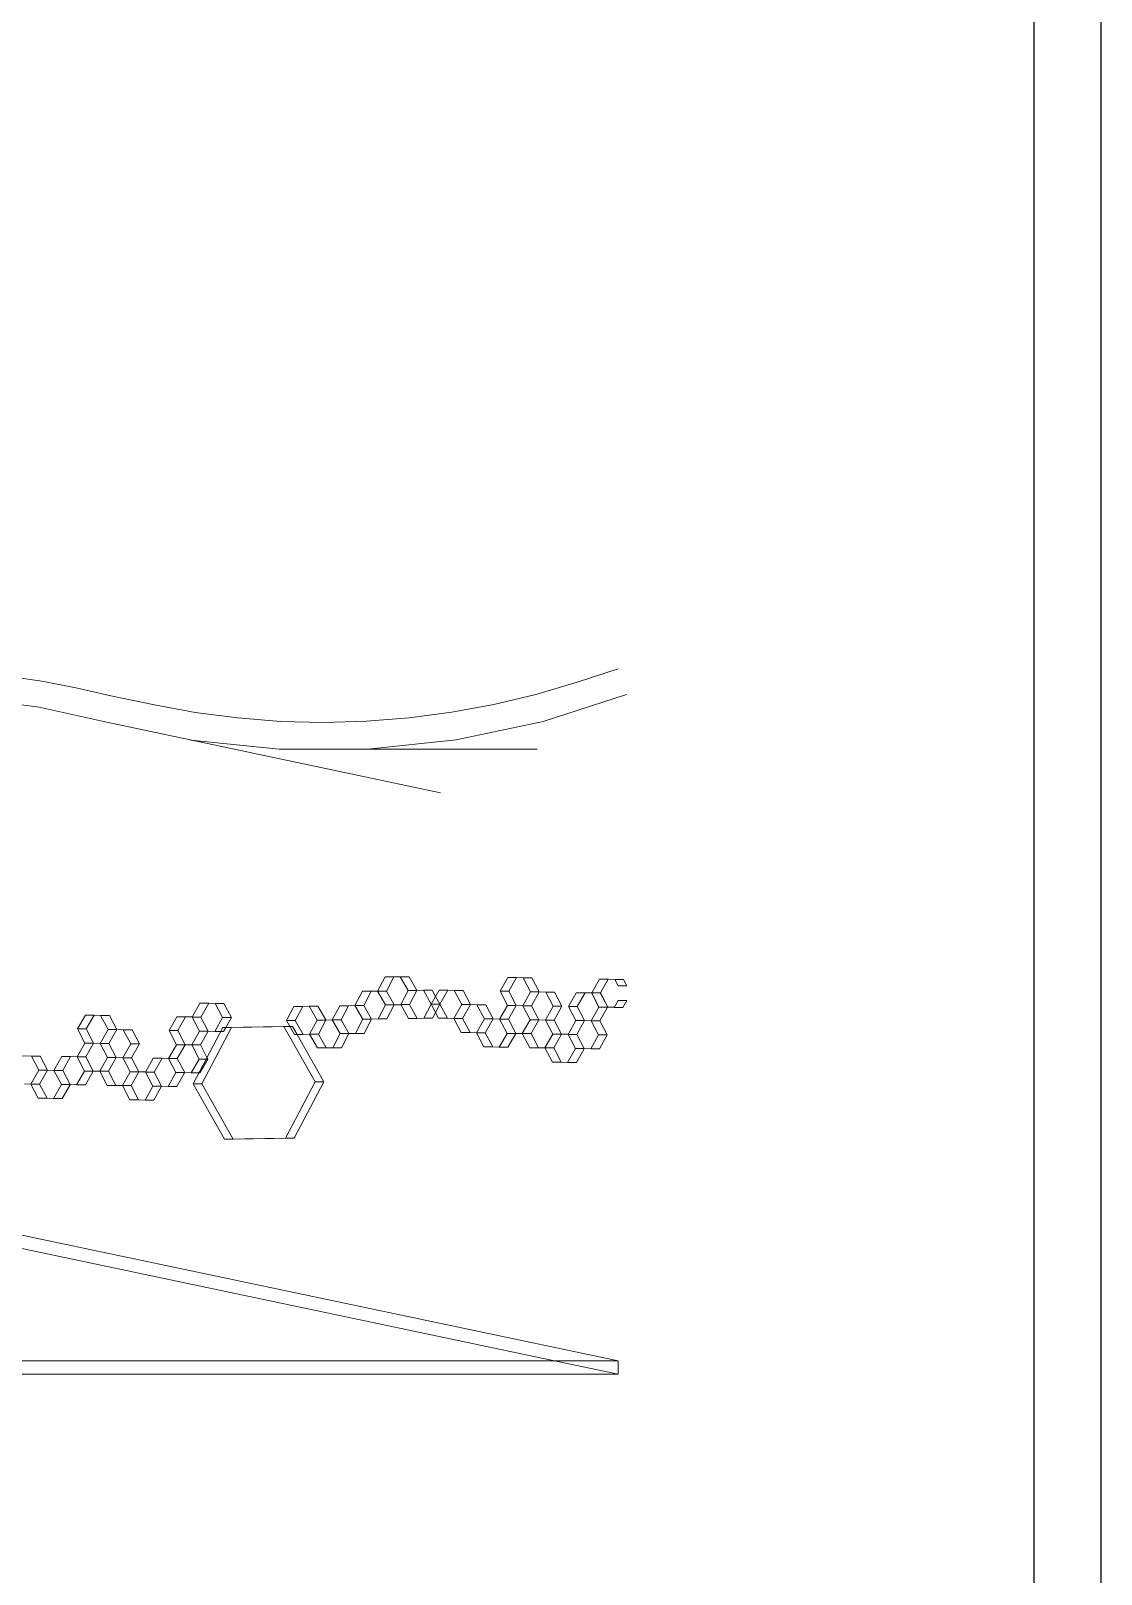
# Model space of a CAD drawing. Header units: millimetres. Extents: x 0 to 550, y -730 to 20.
# Drawn here: x 470.2 to 550, y -440.3 to -325.2 of the extents above; entities that cross this region are included whole.
import ezdxf

# ---------------------------------------------------------------- set-up
doc = ezdxf.new("R2010")
doc.units = ezdxf.units.MM
doc.layers.add('auxiliary', color=50, linetype='Continuous')

# ---------------------------------------------------------------- blocks, each defined once
blk = doc.blocks.new('A$Cb9c1c183')
at = {"color": 3, "linetype": 'Continuous', "lineweight": 0, "extrusion": (0, 1, -2.22045e-16)}
for p, q in [((98702, 3000), (98548.9, 2950.4)), ((96561.3, 2952.7), (96435.3, 2972.1)), ((96561.3, 2952.7), (96686.3, 2927.7)), ((98394.9, 2904.8), (98548.9, 2950.4)), ((96300.2, 2889.1), (96544.3, 2856.9)), ((96810.9, 2900), (96686.3, 2927.7)), ((96810.9, 2900), (96967.9, 2866.8)), ((98394.9, 2904.8), (98239, 2867.4)), ((98421.8, 2804), (98732.8, 2904.9)), ((96544.3, 2856.9), (96789.2, 2802.4)), ((97125.4, 2837.7), (96967.9, 2866.8)), ((97125.4, 2837.7), (97284.1, 2816.9)), ((98081.5, 2838.1), (97922.8, 2817.2)), ((98081.5, 2838.1), (98239, 2867.4)), ((96790.2, 2802.2), (98039.5, 2537.6)), ((97443.6, 2804.4), (97284.1, 2816.9)), ((97443.6, 2804.4), (97603.5, 2800.3)), ((97763.3, 2804.5), (97603.5, 2800.3)), ((97763.3, 2804.5), (97922.8, 2817.2)), ((98115.1, 2738.8), (98421.8, 2804)), ((97109.2, 2734.6), (97438.2, 2700.2)), ((98097.8, 2735.1), (97768.8, 2700.4)), ((98097.8, 2735.1), (98115.1, 2738.8)), ((97536.8, 2700.3), (97438.2, 2700.2)), ((98399.5, 2700.7), (97536.8, 2700.3)), ((97805.3, 1798.8), (97832.9, 1851.3)), ((97832.9, 1851.3), (97889.8, 1852.3)), ((97889.8, 1852.3), (97919, 1800.8)), ((97889.8, 1852.3), (97922.3, 1852.3)), ((97922.3, 1852.3), (97951.3, 1801.3)), ((98261.7, 1797.8), (98290.9, 1849.4)), ((98261.7, 1797.8), (98290.9, 1849.4)), ((98290.9, 1849.4), (98347.8, 1848.4)), ((98290.9, 1849.4), (98323.5, 1849.4)), ((98290.9, 1849.4), (98347.8, 1848.4)), ((98290.9, 1849.4), (98323.5, 1849.4)), ((98323.5, 1849.4), (98380.3, 1848.4)), ((98323.5, 1849.4), (98380.3, 1848.4)), ((98347.8, 1848.4), (98375.4, 1795.8)), ((98347.8, 1848.4), (98380.3, 1848.4)), ((98347.8, 1848.4), (98375.4, 1795.8)), ((98347.8, 1848.4), (98380.3, 1848.4)), ((98380.3, 1848.4), (98407.9, 1795.8)), ((98380.3, 1848.4), (98407.9, 1795.8)), ((98603.2, 1792.1), (98632.8, 1843.4)), ((98632.8, 1843.4), (98689.6, 1841.9)), ((98632.8, 1843.4), (98665.3, 1843.4)), ((98635.7, 1792.1), (98664.9, 1842.6)), ((98665.3, 1843.4), (98722.2, 1841.9)), ((98689.6, 1841.9), (98702, 1817.9)), ((98689.6, 1841.9), (98722.2, 1841.9)), ((98722.2, 1841.9), (98734.5, 1817.9)), ((97720.9, 1745.2), (97748.5, 1797.8)), ((97748.5, 1797.8), (97805.3, 1798.8)), ((97834.6, 1747.2), (97805.3, 1798.8)), ((97805.3, 1798.8), (97834.6, 1747.2)), ((97919, 1800.8), (97891.4, 1748.2)), ((97919, 1800.8), (97891.4, 1748.2)), ((97975.9, 1801.8), (97919, 1800.8)), ((97975.9, 1801.8), (98008.4, 1801.8)), ((98005.1, 1750.2), (97975.9, 1801.8)), ((98005.1, 1750.2), (98034.3, 1801.8)), ((98008.4, 1801.8), (98021.4, 1778.9)), ((98034.3, 1801.8), (98091.2, 1800.8)), ((98034.3, 1801.8), (98066.9, 1801.8)), ((98066.9, 1801.8), (98123.7, 1800.8)), ((98091.2, 1800.8), (98118.8, 1748.2)), ((98091.2, 1800.8), (98123.7, 1800.8)), ((98123.7, 1800.8), (98151.3, 1748.2)), ((98289.3, 1745.2), (98261.7, 1797.8)), ((98289.3, 1745.2), (98261.7, 1797.8)), ((98375.4, 1795.8), (98346.1, 1744.2)), ((98375.4, 1795.8), (98346.1, 1744.2)), ((98375.4, 1795.8), (98346.1, 1744.2)), ((98432.2, 1794.8), (98375.4, 1795.8)), ((98375.4, 1795.8), (98407.9, 1795.8)), ((98375.4, 1795.8), (98407.9, 1795.8)), ((98375.4, 1795.8), (98407.9, 1795.8)), ((98407.9, 1795.8), (98464.8, 1794.8)), ((98459.8, 1742.3), (98432.2, 1794.8)), ((98432.2, 1794.8), (98464.8, 1794.8)), ((98464.8, 1794.8), (98492.4, 1742.3)), ((98545.9, 1792.8), (98516.7, 1741.3)), ((98545.9, 1792.8), (98578.5, 1792.8)), ((98602.7, 1791.8), (98545.9, 1792.8)), ((98578.5, 1792.8), (98603.3, 1792.4)), ((98630.4, 1739.3), (98602.7, 1791.8)), ((98602.7, 1791.8), (98603.3, 1791.8)), ((98603.2, 1792.1), (98635.7, 1792.1)), ((98630.4, 1739.3), (98603.2, 1792.1)), ((98662.9, 1739.3), (98635.7, 1792.1)), ((98702, 1817.9), (98734.5, 1817.9)), ((97143.1, 1753.6), (97113.9, 1702)), ((97199.9, 1752.6), (97143.1, 1753.6)), ((97143.1, 1753.6), (97175.6, 1753.6)), ((97175.6, 1753.6), (97232.5, 1752.6)), ((97227.5, 1700), (97199.9, 1752.6)), ((97199.9, 1752.6), (97232.5, 1752.6)), ((97232.5, 1752.6), (97260.1, 1700)), ((97493.5, 1741.3), (97465.9, 1688.7)), ((97550.4, 1742.3), (97493.5, 1741.3)), ((97579.6, 1690.7), (97550.4, 1742.3)), ((97550.4, 1742.3), (97582.9, 1742.3)), ((97582.9, 1742.3), (97611.8, 1691.3)), ((97664, 1744.2), (97636.4, 1691.7)), ((97720.9, 1745.2), (97664, 1744.2)), ((97750.1, 1693.7), (97720.9, 1745.2)), ((97750.1, 1693.7), (97720.9, 1745.2)), ((97834.6, 1747.2), (97807, 1694.7)), ((97891.4, 1748.2), (97834.6, 1747.2)), ((97834.6, 1747.2), (97867.1, 1747.2)), ((97834.6, 1747.2), (97867.1, 1747.2)), ((97867.1, 1747.2), (97839.5, 1694.7)), ((97891.7, 1747.6), (97867.1, 1747.2)), ((97891.4, 1748.2), (97920.6, 1696.6)), ((97977.5, 1697.6), (98005.1, 1750.2)), ((98032.7, 1697.6), (98005.1, 1750.2)), ((98118.8, 1748.2), (98089.5, 1696.6)), ((98118.8, 1748.2), (98089.5, 1696.6)), ((98175.6, 1747.2), (98118.8, 1748.2)), ((98118.8, 1748.2), (98151.3, 1748.2)), ((98118.8, 1748.2), (98151.3, 1748.2)), ((98151.3, 1748.2), (98208.2, 1747.2)), ((98203.2, 1694.7), (98175.6, 1747.2)), ((98175.6, 1747.2), (98208.2, 1747.2)), ((98208.2, 1747.2), (98235.8, 1694.7)), ((98260.1, 1693.7), (98289.3, 1745.2)), ((98289.3, 1745.2), (98346.1, 1744.2)), ((98346.1, 1744.2), (98289.3, 1745.2)), ((98346.1, 1744.2), (98289.3, 1745.2)), ((98346.1, 1744.2), (98373.8, 1691.7)), ((98346.1, 1744.2), (98373.8, 1691.7)), ((98430.6, 1690.7), (98459.8, 1742.3)), ((98459.8, 1742.3), (98492.4, 1742.3)), ((98492.4, 1742.3), (98463.1, 1690.7)), ((98516.7, 1741.3), (98544.3, 1688.7)), ((98601.1, 1687.7), (98630.4, 1739.3)), ((98630.4, 1739.3), (98662.9, 1739.3)), ((98687.2, 1737.8), (98630.4, 1739.3)), ((98630.4, 1739.3), (98662.9, 1739.3)), ((98662.4, 1738.4), (98633.7, 1687.7)), ((98687.7, 1738.6), (98662.9, 1739.3)), ((98702, 1763.4), (98687.2, 1737.8)), ((98687.2, 1737.8), (98719.7, 1737.8)), ((98702, 1763.4), (98734.5, 1763.4)), ((98734.5, 1763.4), (98719.7, 1737.8)), ((96686.7, 1657.4), (96716, 1709)), ((96716, 1709), (96772.8, 1708)), ((96716, 1709), (96748.5, 1709)), ((96748.5, 1709), (96805.4, 1708)), ((96772.8, 1708), (96800.4, 1655.4)), ((96772.8, 1708), (96805.4, 1708)), ((96805.4, 1708), (96833, 1655.4)), ((97027.8, 1651.4), (97057, 1703)), ((97057, 1703), (97113.9, 1702)), ((97057, 1703), (97089.6, 1703)), ((97089.6, 1703), (97114.2, 1702.6)), ((97113.9, 1702), (97141.5, 1649.4)), ((97113.9, 1702), (97141.5, 1649.4)), ((97198.3, 1648.5), (97227.5, 1700)), ((97227.5, 1700), (97260.1, 1700)), ((97260.1, 1700), (97239.3, 1663.4)), ((97465.9, 1688.7), (97495.1, 1637.1)), ((97552, 1638.1), (97579.6, 1690.7)), ((97552, 1638.1), (97579.6, 1690.7)), ((97579.6, 1690.7), (97636.4, 1691.7)), ((97636.4, 1691.7), (97665.7, 1640.1)), ((97636.4, 1691.7), (97665.7, 1640.1)), ((97722.5, 1641.1), (97750.1, 1693.7)), ((97807, 1694.7), (97750.1, 1693.7)), ((97750.1, 1693.7), (97782.7, 1693.7)), ((97750.1, 1693.7), (97782.7, 1693.7)), ((97782.7, 1693.7), (97755.1, 1641.1)), ((97839.5, 1694.7), (97782.7, 1693.7)), ((97807, 1694.7), (97839.5, 1694.7)), ((97920.6, 1696.6), (97977.5, 1697.6)), ((97920.6, 1696.6), (97953.2, 1696.6)), ((98010, 1697.6), (97953.2, 1696.6)), ((97977.5, 1697.6), (98010, 1697.6)), ((98021.4, 1719.2), (98010, 1697.6)), ((98089.5, 1696.6), (98032.7, 1697.6)), ((98089.5, 1696.6), (98117.1, 1644.1)), ((98203.2, 1694.7), (98174, 1643.1)), ((98174, 1643.1), (98203.2, 1694.7)), ((98260.1, 1693.7), (98203.2, 1694.7)), ((98203.2, 1694.7), (98235.8, 1694.7)), ((98203.2, 1694.7), (98235.8, 1694.7)), ((98235.8, 1694.7), (98260.4, 1694.2)), ((98287.7, 1641.1), (98260.1, 1693.7)), ((98287.7, 1641.1), (98260.1, 1693.7)), ((98344.5, 1640.1), (98373.8, 1691.7)), ((98373.8, 1691.7), (98344.5, 1640.1)), ((98373.8, 1691.7), (98430.6, 1690.7)), ((98373.8, 1691.7), (98430.6, 1690.7)), ((98430.6, 1690.7), (98458.2, 1638.1)), ((98430.6, 1690.7), (98463.1, 1690.7)), ((98430.6, 1690.7), (98463.1, 1690.7)), ((98463.1, 1690.7), (98490.8, 1638.1)), ((98515, 1637.1), (98544.3, 1688.7)), ((98544.3, 1688.7), (98601.1, 1687.7)), ((98544.3, 1688.7), (98601.1, 1687.7)), ((98601.1, 1687.7), (98633.7, 1687.7)), ((98601.1, 1687.7), (98628.7, 1635.2)), ((98601.1, 1687.7), (98633.7, 1687.7)), ((98633.7, 1687.7), (98661.3, 1635.2)), ((96714.3, 1604.8), (96686.7, 1657.4)), ((96800.4, 1655.4), (96771.2, 1603.8)), ((96800.4, 1655.4), (96771.2, 1603.8)), ((96857.3, 1654.4), (96800.4, 1655.4)), ((96800.4, 1655.4), (96833, 1655.4)), ((96800.4, 1655.4), (96833, 1655.4)), ((96833, 1655.4), (96889.8, 1654.4)), ((96884.9, 1601.9), (96857.3, 1654.4)), ((96857.3, 1654.4), (96889.8, 1654.4)), ((96889.8, 1654.4), (96917.4, 1601.9)), ((97055.4, 1598.9), (97027.8, 1651.4)), ((97141.5, 1649.4), (97112.2, 1597.9)), ((97228, 1663.2), (97117.5, 1453)), ((97141.5, 1649.4), (97198.3, 1648.5)), ((97173.7, 1648.9), (97144.8, 1597.9)), ((97198.3, 1648.5), (97220.2, 1648.5)), ((97455.3, 1667.1), (97228, 1663.2)), ((97572.2, 1460.9), (97455.3, 1667.1)), ((97455.3, 1667.1), (97478.1, 1667.1)), ((97495.1, 1637.1), (97552, 1638.1)), ((97495.1, 1637.1), (97527.7, 1637.1)), ((97504.9, 1637.1), (97604.8, 1460.9)), ((97552.3, 1637.6), (97527.7, 1637.1)), ((97581.2, 1586.6), (97552, 1638.1)), ((97665.7, 1640.1), (97638.1, 1587.6)), ((97665.7, 1640.1), (97722.5, 1641.1)), ((97665.7, 1640.1), (97698.2, 1640.1)), ((97665.7, 1640.1), (97698.2, 1640.1)), ((97698.2, 1640.1), (97670.6, 1587.6)), ((97755.1, 1641.1), (97698.2, 1640.1)), ((97722.5, 1641.1), (97755.1, 1641.1)), ((98117.1, 1644.1), (98174, 1643.1)), ((98174, 1643.1), (98201.6, 1590.5)), ((98258.4, 1589.5), (98287.7, 1641.1)), ((98344.5, 1640.1), (98287.7, 1641.1)), ((98319.9, 1640.5), (98291, 1589.5)), ((98372.1, 1587.6), (98344.5, 1640.1)), ((98458.2, 1638.1), (98429, 1586.6)), ((98458.2, 1638.1), (98429, 1586.6)), ((98515, 1637.1), (98458.2, 1638.1)), ((98458.2, 1638.1), (98490.8, 1638.1)), ((98458.2, 1638.1), (98490.8, 1638.1)), ((98490.8, 1638.1), (98515.4, 1637.7)), ((98542.7, 1584.6), (98515, 1637.1)), ((98542.7, 1584.6), (98515, 1637.1)), ((98628.7, 1635.2), (98599.5, 1583.6)), ((98628.7, 1635.2), (98661.3, 1635.2)), ((98661.3, 1635.2), (98632.1, 1583.6)), ((96514.6, 1556.2), (96457.7, 1557.2)), ((96490.3, 1557.2), (96547.1, 1556.2)), ((96542.2, 1503.7), (96514.6, 1556.2)), ((96514.6, 1556.2), (96547.1, 1556.2)), ((96547.1, 1556.2), (96574.7, 1503.7)), ((96628.3, 1554.3), (96599, 1502.7)), ((96685.1, 1553.3), (96628.3, 1554.3)), ((96628.3, 1554.3), (96660.8, 1554.3)), ((96660.8, 1554.3), (96685.4, 1553.8)), ((96685.1, 1553.3), (96714.3, 1604.8)), ((96771.2, 1603.8), (96714.3, 1604.8)), ((96714.3, 1604.8), (96771.2, 1603.8)), ((96771.2, 1603.8), (96798.8, 1551.3)), ((96771.2, 1603.8), (96798.8, 1551.3)), ((96855.6, 1550.3), (96884.9, 1601.9)), ((96884.9, 1601.9), (96917.4, 1601.9)), ((96917.4, 1601.9), (96888.2, 1550.3)), ((97055.4, 1598.9), (97026.2, 1547.3)), ((97112.2, 1597.9), (97055.4, 1598.9)), ((97112.2, 1597.9), (97055.4, 1598.9)), ((97112.2, 1597.9), (97144.8, 1597.9)), ((97139.8, 1545.3), (97112.2, 1597.9)), ((97112.2, 1597.9), (97144.8, 1597.9)), ((97144.8, 1597.9), (97169.2, 1551.4)), ((97638.1, 1587.6), (97581.2, 1586.6)), ((97581.2, 1586.6), (97613.8, 1586.6)), ((97670.6, 1587.6), (97613.8, 1586.6)), ((97638.1, 1587.6), (97670.6, 1587.6)), ((98201.6, 1590.5), (98258.4, 1589.5)), ((98258.4, 1589.5), (98291, 1589.5)), ((98429, 1586.6), (98372.1, 1587.6)), ((98429, 1586.6), (98456.6, 1534)), ((98513.4, 1533), (98542.7, 1584.6)), ((98599.5, 1583.6), (98542.7, 1584.6)), ((98574.9, 1584), (98546, 1533)), ((98599.5, 1583.6), (98632.1, 1583.6)), ((96512.9, 1452.1), (96542.2, 1503.7)), ((96512.9, 1452.1), (96542.2, 1503.7)), ((96542.2, 1503.7), (96599, 1502.7)), ((96542.2, 1503.7), (96574.7, 1503.7)), ((96542.2, 1503.7), (96574.7, 1503.7)), ((96574.7, 1503.7), (96599.3, 1503.2)), ((96599, 1502.7), (96626.6, 1450.1)), ((96599, 1502.7), (96626.6, 1450.1)), ((96683.5, 1449.1), (96712.7, 1500.7)), ((96712.7, 1500.7), (96685.1, 1553.3)), ((96712.7, 1500.7), (96685.1, 1553.3)), ((96769.6, 1499.7), (96712.7, 1500.7)), ((96744.9, 1500.1), (96716, 1449.1)), ((96769.6, 1499.7), (96798.8, 1551.3)), ((96798.8, 1551.3), (96769.6, 1499.7)), ((96797.2, 1447.1), (96769.6, 1499.7)), ((96798.8, 1551.3), (96855.6, 1550.3)), ((96798.8, 1551.3), (96855.6, 1550.3)), ((96883.2, 1497.7), (96854, 1446.2)), ((96883.2, 1497.7), (96854, 1446.2)), ((96855.6, 1550.3), (96883.2, 1497.7)), ((96855.6, 1550.3), (96888.2, 1550.3)), ((96855.6, 1550.3), (96888.2, 1550.3)), ((96940.1, 1496.7), (96883.2, 1497.7)), ((96883.2, 1497.7), (96915.8, 1497.7)), ((96883.2, 1497.7), (96915.8, 1497.7)), ((96888.2, 1550.3), (96915.8, 1497.7)), ((96915.8, 1497.7), (96940.4, 1497.3)), ((96940.1, 1496.7), (96969.3, 1548.3)), ((96967.7, 1444.2), (96940.1, 1496.7)), ((96967.7, 1444.2), (96940.1, 1496.7)), ((96969.3, 1548.3), (97026.2, 1547.3)), ((96969.3, 1548.3), (97001.9, 1548.3)), ((97001.9, 1548.3), (97026.5, 1547.9)), ((97026.2, 1547.3), (97053.8, 1494.7)), ((97026.2, 1547.3), (97053.8, 1494.7)), ((97110.6, 1493.8), (97139.8, 1545.3)), ((97139.8, 1545.3), (97166.1, 1545.3)), ((98456.6, 1534), (98513.4, 1533)), ((98513.4, 1533), (98546, 1533)), ((96540.6, 1399.6), (96512.9, 1452.1)), ((96626.6, 1450.1), (96597.4, 1398.6)), ((96626.6, 1450.1), (96683.5, 1449.1)), ((96658.9, 1449.6), (96630, 1398.6)), ((96683.5, 1449.1), (96716, 1449.1)), ((96854, 1446.2), (96797.2, 1447.1)), ((96854, 1446.2), (96881.6, 1393.6)), ((96938.5, 1392.6), (96967.7, 1444.2)), ((97024.5, 1443.2), (96967.7, 1444.2)), ((96999.9, 1443.6), (96971, 1392.6)), ((97053.8, 1494.7), (97024.5, 1443.2)), ((97024.5, 1443.2), (97057.1, 1443.2)), ((97053.8, 1494.7), (97110.6, 1493.8)), ((97086, 1494.2), (97057.1, 1443.2)), ((97110.6, 1493.8), (97139, 1493.8)), ((97117.5, 1453), (97234.5, 1246.7)), ((97461.8, 1250.7), (97572.2, 1460.9)), ((97604.8, 1460.9), (97494.3, 1250.7)), ((97572.2, 1460.9), (97604.8, 1460.9)), ((96597.4, 1398.6), (96540.6, 1399.6)), ((96597.4, 1398.6), (96630, 1398.6)), ((96881.6, 1393.6), (96938.5, 1392.6)), ((96938.5, 1392.6), (96971, 1392.6)), ((94723.2, 1209.1), (98464.9, 420)), ((97234.5, 1246.7), (97461.8, 1250.7)), ((97234.5, 1246.7), (97267, 1246.7)), ((97494.3, 1250.7), (97267, 1246.7)), ((97461.8, 1250.7), (97494.3, 1250.7)), ((96021.9, 985.2), (98702, 420)), ((93407.1, 420), (98702, 420)), ((98702, 370), (98702, 420)), ((98702, 370), (98702, 420)), ((93407.1, 370), (98702, 370))]:
    blk.add_line(p, q, dxfattribs=at)
at = {"color": 0, "linetype": 'Continuous', "lineweight": 0, "extrusion": (0, 1, -2.22045e-16)}
for p, q in [((97832.9, 1851.3), (97865.5, 1851.3)), ((97837.9, 1798.8), (97865.5, 1851.3)), ((97865.5, 1851.3), (97922.3, 1852.3)), ((98294.2, 1797.8), (98323.5, 1849.4)), ((98294.2, 1797.8), (98323.5, 1849.4)), ((98664.9, 1842.6), (98665.3, 1843.4)), ((97748.5, 1797.8), (97781, 1797.8)), ((97753.4, 1745.2), (97781, 1797.8)), ((97781, 1797.8), (97837.9, 1798.8)), ((97805.3, 1798.8), (97837.9, 1798.8)), ((97805.3, 1798.8), (97837.9, 1798.8)), ((97867.1, 1747.2), (97837.9, 1798.8)), ((97837.9, 1798.8), (97867.1, 1747.2)), ((97919, 1800.8), (97951.6, 1800.8)), ((97919, 1800.8), (97951.6, 1800.8)), ((97924, 1748.2), (97951.6, 1800.8)), ((97951.6, 1800.8), (97924, 1748.2)), ((97951.3, 1801.3), (97951.6, 1800.8)), ((97951.6, 1800.8), (98008.4, 1801.8)), ((98037.6, 1750.2), (98066.9, 1801.8)), ((98261.7, 1797.8), (98294.2, 1797.8)), ((98261.7, 1797.8), (98294.2, 1797.8)), ((98321.9, 1745.2), (98294.2, 1797.8)), ((98321.9, 1745.2), (98294.2, 1797.8)), ((98378.7, 1744.2), (98407.9, 1795.8)), ((98407.9, 1795.8), (98378.7, 1744.2)), ((98407.9, 1795.8), (98378.7, 1744.2)), ((98549.2, 1741.3), (98578.5, 1792.8)), ((98603.3, 1792.4), (98635.3, 1791.8)), ((98603.3, 1791.8), (98635.3, 1791.8)), ((98635.3, 1791.8), (98662.9, 1739.3)), ((97146.4, 1702), (97175.6, 1753.6)), ((97493.5, 1741.3), (97526.1, 1741.3)), ((97498.5, 1688.7), (97526.1, 1741.3)), ((97526.1, 1741.3), (97582.9, 1742.3)), ((97664, 1744.2), (97696.6, 1744.2)), ((97669, 1691.7), (97696.6, 1744.2)), ((97696.6, 1744.2), (97753.4, 1745.2)), ((97720.9, 1745.2), (97753.4, 1745.2)), ((97720.9, 1745.2), (97753.4, 1745.2)), ((97782.7, 1693.7), (97753.4, 1745.2)), ((97753.4, 1745.2), (97782.7, 1693.7)), ((97891.4, 1748.2), (97924, 1748.2)), ((97891.4, 1748.2), (97924, 1748.2)), ((97924, 1748.2), (97891.7, 1747.6)), ((97953.2, 1696.6), (97924, 1748.2)), ((98005.1, 1750.2), (98037.6, 1750.2)), ((98005.1, 1750.2), (98037.6, 1750.2)), ((98021.4, 1778.9), (98037.6, 1750.2)), ((98037.6, 1750.2), (98021.4, 1719.2)), ((98065.3, 1697.6), (98037.6, 1750.2)), ((98122.1, 1696.6), (98151.3, 1748.2)), ((98151.3, 1748.2), (98122.1, 1696.6)), ((98289.3, 1745.2), (98321.9, 1745.2)), ((98289.3, 1745.2), (98321.9, 1745.2)), ((98289.3, 1745.2), (98321.9, 1745.2)), ((98292.6, 1693.7), (98321.9, 1745.2)), ((98321.9, 1745.2), (98378.7, 1744.2)), ((98378.7, 1744.2), (98321.9, 1745.2)), ((98378.7, 1744.2), (98321.9, 1745.2)), ((98346.1, 1744.2), (98378.7, 1744.2)), ((98346.1, 1744.2), (98378.7, 1744.2)), ((98346.1, 1744.2), (98378.7, 1744.2)), ((98346.1, 1744.2), (98378.7, 1744.2)), ((98378.7, 1744.2), (98406.3, 1691.7)), ((98406.3, 1691.7), (98378.7, 1744.2)), ((98516.7, 1741.3), (98549.2, 1741.3)), ((98576.8, 1688.7), (98549.2, 1741.3)), ((98662.9, 1739.3), (98662.4, 1738.4)), ((98719.7, 1737.8), (98687.7, 1738.6)), ((96719.3, 1657.4), (96748.5, 1709)), ((97060.3, 1651.4), (97089.6, 1703)), ((97113.9, 1702), (97146.4, 1702)), ((97113.9, 1702), (97146.4, 1702)), ((97114.2, 1702.6), (97146.4, 1702)), ((97174, 1649.4), (97146.4, 1702)), ((97146.4, 1702), (97174, 1649.4)), ((97465.9, 1688.7), (97498.5, 1688.7)), ((97527.7, 1637.1), (97498.5, 1688.7)), ((97579.6, 1690.7), (97612.1, 1690.7)), ((97579.6, 1690.7), (97612.1, 1690.7)), ((97584.5, 1638.1), (97612.1, 1690.7)), ((97612.1, 1690.7), (97584.5, 1638.1)), ((97611.8, 1691.3), (97612.1, 1690.7)), ((97612.1, 1690.7), (97669, 1691.7)), ((97636.4, 1691.7), (97669, 1691.7)), ((97636.4, 1691.7), (97669, 1691.7)), ((97698.2, 1640.1), (97669, 1691.7)), ((97669, 1691.7), (97698.2, 1640.1)), ((98032.7, 1697.6), (98065.3, 1697.6)), ((98122.1, 1696.6), (98065.3, 1697.6)), ((98089.5, 1696.6), (98122.1, 1696.6)), ((98089.5, 1696.6), (98122.1, 1696.6)), ((98149.7, 1644.1), (98122.1, 1696.6)), ((98206.5, 1643.1), (98235.8, 1694.7)), ((98235.8, 1694.7), (98206.5, 1643.1)), ((98260.1, 1693.7), (98292.6, 1693.7)), ((98260.1, 1693.7), (98292.6, 1693.7)), ((98260.4, 1694.2), (98292.6, 1693.7)), ((98320.2, 1641.1), (98292.6, 1693.7)), ((98292.6, 1693.7), (98320.2, 1641.1)), ((98373.8, 1691.7), (98406.3, 1691.7)), ((98373.8, 1691.7), (98406.3, 1691.7)), ((98373.8, 1691.7), (98406.3, 1691.7)), ((98377.1, 1640.1), (98406.3, 1691.7)), ((98406.3, 1691.7), (98377.1, 1640.1)), ((98406.3, 1691.7), (98463.1, 1690.7)), ((98463.1, 1690.7), (98406.3, 1691.7)), ((98544.3, 1688.7), (98576.8, 1688.7)), ((98544.3, 1688.7), (98576.8, 1688.7)), ((98547.6, 1637.1), (98576.8, 1688.7)), ((98633.7, 1687.7), (98576.8, 1688.7)), ((98576.8, 1688.7), (98633.7, 1687.7)), ((96686.7, 1657.4), (96719.3, 1657.4)), ((96746.9, 1604.8), (96719.3, 1657.4)), ((96803.7, 1603.8), (96833, 1655.4)), ((96833, 1655.4), (96803.7, 1603.8)), ((97027.8, 1651.4), (97060.3, 1651.4)), ((97087.9, 1598.9), (97060.3, 1651.4)), ((97141.5, 1649.4), (97174, 1649.4)), ((97141.5, 1649.4), (97174, 1649.4)), ((97150.1, 1453), (97260.5, 1663.2)), ((97174, 1649.4), (97173.7, 1648.9)), ((97230.9, 1648.5), (97174, 1649.4)), ((97220.2, 1648.5), (97230.9, 1648.5)), ((97228, 1663.2), (97260.5, 1663.2)), ((97239.3, 1663.4), (97230.9, 1648.5)), ((97260.5, 1663.2), (97487.8, 1667.1)), ((97478.1, 1667.1), (97487.8, 1667.1)), ((97487.8, 1667.1), (97504.9, 1637.1)), ((97552, 1638.1), (97584.5, 1638.1)), ((97552, 1638.1), (97584.5, 1638.1)), ((97584.5, 1638.1), (97552.3, 1637.6)), ((97613.8, 1586.6), (97584.5, 1638.1)), ((98117.1, 1644.1), (98149.7, 1644.1)), ((98206.5, 1643.1), (98149.7, 1644.1)), ((98174, 1643.1), (98206.5, 1643.1)), ((98174, 1643.1), (98206.5, 1643.1)), ((98234.2, 1590.5), (98206.5, 1643.1)), ((98287.7, 1641.1), (98320.2, 1641.1)), ((98287.7, 1641.1), (98320.2, 1641.1)), ((98320.2, 1641.1), (98319.9, 1640.5)), ((98377.1, 1640.1), (98320.2, 1641.1)), ((98344.5, 1640.1), (98377.1, 1640.1)), ((98344.5, 1640.1), (98377.1, 1640.1)), ((98404.7, 1587.6), (98377.1, 1640.1)), ((98461.5, 1586.6), (98490.8, 1638.1)), ((98490.8, 1638.1), (98461.5, 1586.6)), ((98515, 1637.1), (98547.6, 1637.1)), ((98515, 1637.1), (98547.6, 1637.1)), ((98515.4, 1637.7), (98547.6, 1637.1)), ((98575.2, 1584.6), (98547.6, 1637.1)), ((98547.6, 1637.1), (98575.2, 1584.6)), ((96631.6, 1502.7), (96660.8, 1554.3)), ((96685.4, 1553.8), (96717.7, 1553.3)), ((96714.3, 1604.8), (96746.9, 1604.8)), ((96714.3, 1604.8), (96746.9, 1604.8)), ((96717.7, 1553.3), (96746.9, 1604.8)), ((96803.7, 1603.8), (96746.9, 1604.8)), ((96746.9, 1604.8), (96803.7, 1603.8)), ((96771.2, 1603.8), (96803.7, 1603.8)), ((96771.2, 1603.8), (96803.7, 1603.8)), ((96771.2, 1603.8), (96803.7, 1603.8)), ((96831.3, 1551.3), (96803.7, 1603.8)), ((96803.7, 1603.8), (96831.3, 1551.3)), ((97055.4, 1598.9), (97087.9, 1598.9)), ((97055.4, 1598.9), (97087.9, 1598.9)), ((97058.7, 1547.3), (97087.9, 1598.9)), ((97144.8, 1597.9), (97087.9, 1598.9)), ((97087.9, 1598.9), (97144.8, 1597.9)), ((98201.6, 1590.5), (98234.2, 1590.5)), ((98291, 1589.5), (98234.2, 1590.5)), ((98372.1, 1587.6), (98404.7, 1587.6)), ((98461.5, 1586.6), (98404.7, 1587.6)), ((98429, 1586.6), (98461.5, 1586.6)), ((98429, 1586.6), (98461.5, 1586.6)), ((98489.1, 1534), (98461.5, 1586.6)), ((98542.7, 1584.6), (98575.2, 1584.6)), ((98542.7, 1584.6), (98575.2, 1584.6)), ((98575.2, 1584.6), (98574.9, 1584)), ((98632.1, 1583.6), (98575.2, 1584.6)), ((96545.5, 1452.1), (96574.7, 1503.7)), ((96574.7, 1503.7), (96545.5, 1452.1)), ((96599, 1502.7), (96631.6, 1502.7)), ((96599, 1502.7), (96631.6, 1502.7)), ((96599.3, 1503.2), (96631.6, 1502.7)), ((96659.2, 1450.1), (96631.6, 1502.7)), ((96631.6, 1502.7), (96659.2, 1450.1)), ((96685.1, 1553.3), (96717.7, 1553.3)), ((96685.1, 1553.3), (96717.7, 1553.3)), ((96712.7, 1500.7), (96745.3, 1500.7)), ((96712.7, 1500.7), (96745.3, 1500.7)), ((96745.3, 1500.7), (96717.7, 1553.3)), ((96717.7, 1553.3), (96745.3, 1500.7)), ((96745.3, 1500.7), (96744.9, 1500.1)), ((96802.1, 1499.7), (96745.3, 1500.7)), ((96769.6, 1499.7), (96802.1, 1499.7)), ((96769.6, 1499.7), (96802.1, 1499.7)), ((96798.8, 1551.3), (96831.3, 1551.3)), ((96798.8, 1551.3), (96831.3, 1551.3)), ((96798.8, 1551.3), (96831.3, 1551.3)), ((96802.1, 1499.7), (96831.3, 1551.3)), ((96831.3, 1551.3), (96802.1, 1499.7)), ((96829.7, 1447.1), (96802.1, 1499.7)), ((96831.3, 1551.3), (96888.2, 1550.3)), ((96888.2, 1550.3), (96831.3, 1551.3)), ((96886.6, 1446.2), (96915.8, 1497.7)), ((96915.8, 1497.7), (96886.6, 1446.2)), ((96940.1, 1496.7), (96972.6, 1496.7)), ((96940.1, 1496.7), (96972.6, 1496.7)), ((96940.4, 1497.3), (96972.6, 1496.7)), ((96972.6, 1496.7), (97001.9, 1548.3)), ((97000.2, 1444.2), (96972.6, 1496.7)), ((96972.6, 1496.7), (97000.2, 1444.2)), ((97026.2, 1547.3), (97058.7, 1547.3)), ((97026.2, 1547.3), (97058.7, 1547.3)), ((97026.5, 1547.9), (97058.7, 1547.3)), ((97086.3, 1494.7), (97058.7, 1547.3)), ((97058.7, 1547.3), (97086.3, 1494.7)), ((97172.4, 1545.3), (97143.2, 1493.8)), ((97166.1, 1545.3), (97172.4, 1545.3)), ((97169.2, 1551.4), (97172.4, 1545.3)), ((98456.6, 1534), (98489.1, 1534)), ((98546, 1533), (98489.1, 1534)), ((96545.5, 1452.1), (96488.7, 1453.1)), ((96512.9, 1452.1), (96545.5, 1452.1)), ((96512.9, 1452.1), (96545.5, 1452.1)), ((96573.1, 1399.6), (96545.5, 1452.1)), ((96626.6, 1450.1), (96659.2, 1450.1)), ((96626.6, 1450.1), (96659.2, 1450.1)), ((96659.2, 1450.1), (96658.9, 1449.6)), ((96716, 1449.1), (96659.2, 1450.1)), ((96797.2, 1447.1), (96829.7, 1447.1)), ((96886.6, 1446.2), (96829.7, 1447.1)), ((96854, 1446.2), (96886.6, 1446.2)), ((96854, 1446.2), (96886.6, 1446.2)), ((96914.2, 1393.6), (96886.6, 1446.2)), ((96967.7, 1444.2), (97000.2, 1444.2)), ((96967.7, 1444.2), (97000.2, 1444.2)), ((97000.2, 1444.2), (96999.9, 1443.6)), ((97057.1, 1443.2), (97000.2, 1444.2)), ((97053.8, 1494.7), (97086.3, 1494.7)), ((97053.8, 1494.7), (97086.3, 1494.7)), ((97086.3, 1494.7), (97086, 1494.2)), ((97143.2, 1493.8), (97086.3, 1494.7)), ((97117.5, 1453), (97150.1, 1453)), ((97139, 1493.8), (97143.2, 1493.8)), ((97267, 1246.7), (97150.1, 1453)), ((96540.6, 1399.6), (96573.1, 1399.6)), ((96630, 1398.6), (96573.1, 1399.6)), ((96881.6, 1393.6), (96914.2, 1393.6)), ((96971, 1392.6), (96914.2, 1393.6)), ((98464.9, 420), (98702, 370))]:
    blk.add_line(p, q, dxfattribs=at)

msp = doc.modelspace()

# ---------------------------------------------------------------- linework, layer by layer
for points in [[(550, -730), (550, 20), (0, 20), (0, -730)], [(545, -710), (545, 15), (5, 15), (5, -710)]]:
    msp.add_lwpolyline(points, close=True)

# ---------------------------------------------------------------- block references
at = {"layer": 'auxiliary', "xscale": 0.02, "yscale": 0.02, "zscale": 0.02}
msp.add_blockref('A$Cb9c1c183', (-1460.04, -432.82), dxfattribs=at)

doc.saveas('drawing.dxf')
